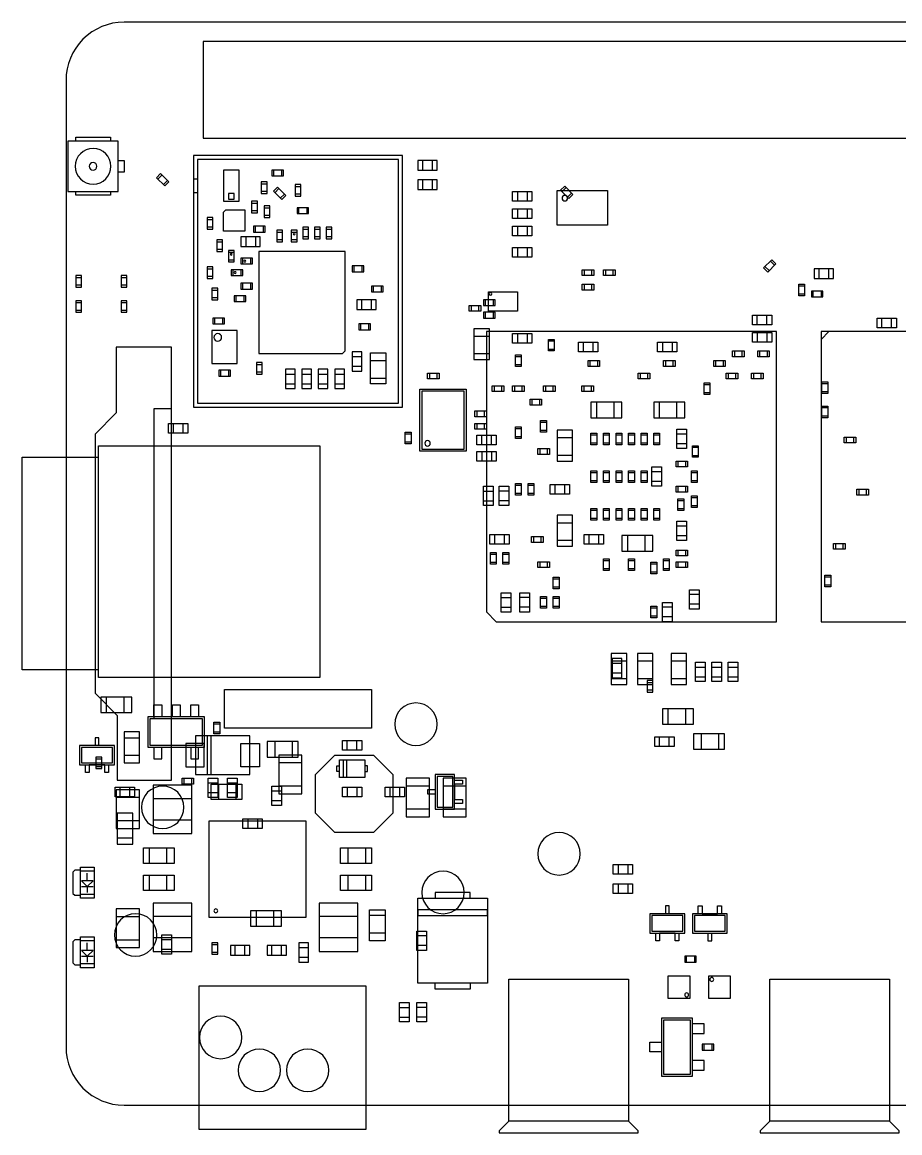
# Model space of a CAD drawing. Header units: centimetres. Extents: x 13.7 to 100.6, y 5.5 to 64.7.
# Drawn here: x 27.04 to 31.58, y 5.56 to 11.31 of the extents above; entities that cross this region are included whole.
import ezdxf

# ---------------------------------------------------------------- set-up
doc = ezdxf.new("R2010")
doc.units = ezdxf.units.CM
doc.header["$LTSCALE"] = 25.4
doc.layers.add('Electronics', color=7, linetype='Continuous', true_color=0xd2359c)

msp = doc.modelspace()

# ---------------------------------------------------------------- linework, layer by layer
at = {"layer": 'Electronics'}
for points in [[(27.5678, 5.7071), (35.4678, 5.7071, 0.414214), (35.7678, 6.0071), (35.7678, 11.0071, 0.414214), (35.4678, 11.3071), (27.5678, 11.3071, 0.414214), (27.2678, 11.0071), (27.2678, 6.0071, 0.414214)], [(28.4528, 10.2121, 1), (28.4428, 10.2121, 1)], [(28.1278, 10.1071, 1), (28.1178, 10.1071, 1)], [(28.1978, 10.0721, 1), (28.1878, 10.0721, 1)], [(28.1478, 10.0121, 1), (28.1378, 10.0121, 1)], [(29.4698, 9.9021, 1), (29.4557, 9.9021, 1)], [(28.0728, 9.6771, 1), (28.0328, 9.6771, 1)], [(29.1519, 9.1296, 1), (29.1236, 9.1296, 1)], [(28.0528, 6.7121, 1), (28.0328, 6.7121, 1)], [(30.6178, 6.3571, 1), (30.5978, 6.3571, 1)], [(30.4878, 6.2771, 1), (30.4678, 6.2771, 1)]]:
    msp.add_lwpolyline(points, format="xyb", close=True, dxfattribs=at)
for points in [[(27.9778, 10.7071), (33.0578, 10.7071), (33.0578, 11.2071), (27.9778, 11.2071), (27.9778, 10.7071)], [(27.5378, 10.4321), (27.5378, 10.6921), (27.2778, 10.6921), (27.2778, 10.4321), (27.5378, 10.4321)], [(27.3178, 10.6921), (27.3178, 10.7121), (27.4978, 10.7121), (27.4978, 10.6921)], [(27.5378, 10.5921), (27.5678, 10.5921), (27.5678, 10.5321), (27.5378, 10.5321)], [(27.9278, 9.3171), (29.0078, 9.3171), (29.0078, 10.6171), (27.9278, 10.6171), (27.9278, 9.3171)], [(27.9478, 9.3371), (28.9878, 9.3371), (28.9878, 10.5971), (27.9478, 10.5971), (27.9478, 9.3371)], [(29.0878, 10.5921), (29.0878, 10.5421), (29.1878, 10.5421), (29.1878, 10.5921), (29.0878, 10.5921)], [(29.1128, 10.5421), (29.1128, 10.5921)], [(29.1628, 10.5421), (29.1628, 10.5921)], [(27.7359, 10.5027), (27.7784, 10.4603), (27.7996, 10.4815), (27.7572, 10.5239), (27.7359, 10.5027)], [(27.743, 10.4956), (27.7642, 10.5168)], [(28.1628, 10.5421), (28.0828, 10.5421), (28.0828, 10.3821), (28.1628, 10.3821), (28.1628, 10.5421)], [(28.3928, 10.5421), (28.3328, 10.5421), (28.3328, 10.5121), (28.3928, 10.5121), (28.3928, 10.5421)], [(28.3428, 10.5121), (28.3428, 10.5421)], [(28.3828, 10.5421), (28.3828, 10.5121)], [(27.7925, 10.4885), (27.7713, 10.4673)], [(27.9278, 10.4971), (27.9478, 10.4971)], [(28.3078, 10.4221), (28.3078, 10.4821), (28.2778, 10.4821), (28.2778, 10.4221), (28.3078, 10.4221)], [(28.2778, 10.4721), (28.3078, 10.4721)], [(28.4046, 10.4115), (28.3622, 10.4539), (28.3409, 10.4327), (28.3834, 10.3903), (28.4046, 10.4115)], [(28.4828, 10.4071), (28.4828, 10.4671), (28.4528, 10.4671), (28.4528, 10.4071), (28.4828, 10.4071)], [(28.4528, 10.4571), (28.4828, 10.4571)], [(29.0878, 10.4921), (29.0878, 10.4421), (29.1878, 10.4421), (29.1878, 10.4921), (29.0878, 10.4921)], [(29.1128, 10.4421), (29.1128, 10.4921)], [(29.1628, 10.4421), (29.1628, 10.4921)], [(29.8896, 10.4165), (29.8472, 10.4589), (29.8259, 10.4377), (29.8684, 10.3953), (29.8896, 10.4165)], [(27.4978, 10.4321), (27.4978, 10.4121), (27.3178, 10.4121), (27.3178, 10.4321)], [(27.9278, 10.4271), (27.9478, 10.4271)], [(28.3078, 10.4321), (28.2778, 10.4321)], [(28.348, 10.4256), (28.3692, 10.4468)], [(28.3975, 10.4185), (28.3763, 10.3973)], [(28.4828, 10.4171), (28.4528, 10.4171)], [(29.5778, 10.3821), (29.5778, 10.4321), (29.6778, 10.4321), (29.6778, 10.3821), (29.5778, 10.3821)], [(29.6028, 10.4321), (29.6028, 10.3821)], [(29.6528, 10.4321), (29.6528, 10.3821)], [(30.0678, 10.4371), (30.0678, 10.2571), (29.8078, 10.2571), (29.8078, 10.4371), (30.0678, 10.4371)], [(29.833, 10.4306), (29.8542, 10.4518)], [(29.8825, 10.4235), (29.8613, 10.4023)], [(28.2578, 10.3221), (28.2578, 10.3821), (28.2278, 10.3821), (28.2278, 10.3221), (28.2578, 10.3221)], [(28.2278, 10.3721), (28.2578, 10.3721)], [(28.2928, 10.3571), (28.2928, 10.2971), (28.3228, 10.2971), (28.3228, 10.3571), (28.2928, 10.3571)], [(28.2928, 10.3471), (28.3228, 10.3471)], [(28.4628, 10.3171), (28.5228, 10.3171), (28.5228, 10.3471), (28.4628, 10.3471), (28.4628, 10.3171)], [(28.4728, 10.3171), (28.4728, 10.3471)], [(28.5128, 10.3471), (28.5128, 10.3171)], [(29.5778, 10.2921), (29.5778, 10.3421), (29.6778, 10.3421), (29.6778, 10.2921), (29.5778, 10.2921)], [(29.6028, 10.3421), (29.6028, 10.2921)], [(29.6528, 10.3421), (29.6528, 10.2921)], [(27.9978, 10.2971), (27.9978, 10.2371), (28.0278, 10.2371), (28.0278, 10.2971), (27.9978, 10.2971)], [(27.9978, 10.2871), (28.0278, 10.2871)], [(28.0828, 10.3246), (28.0953, 10.3371), (28.1928, 10.3371), (28.1928, 10.2271), (28.0828, 10.2271), (28.0828, 10.3246)], [(28.2578, 10.3321), (28.2278, 10.3321)], [(28.3228, 10.3071), (28.2928, 10.3071)], [(28.0278, 10.2471), (27.9978, 10.2471)], [(28.2378, 10.2221), (28.2978, 10.2221), (28.2978, 10.2521), (28.2378, 10.2521), (28.2378, 10.2221)], [(28.2478, 10.2221), (28.2478, 10.2521)], [(28.2878, 10.2521), (28.2878, 10.2221)], [(28.3578, 10.2321), (28.3578, 10.1721), (28.3878, 10.1721), (28.3878, 10.2321), (28.3578, 10.2321)], [(28.4328, 10.2321), (28.4328, 10.1721), (28.4628, 10.1721), (28.4628, 10.2321), (28.4328, 10.2321)], [(28.5228, 10.1871), (28.5228, 10.2471), (28.4928, 10.2471), (28.4928, 10.1871), (28.5228, 10.1871)], [(28.4928, 10.2371), (28.5228, 10.2371)], [(28.5828, 10.1871), (28.5828, 10.2471), (28.5528, 10.2471), (28.5528, 10.1871), (28.5828, 10.1871)], [(28.5528, 10.2371), (28.5828, 10.2371)], [(28.6428, 10.1871), (28.6428, 10.2471), (28.6128, 10.2471), (28.6128, 10.1871), (28.6428, 10.1871)], [(28.6128, 10.2371), (28.6428, 10.2371)], [(29.5778, 10.2021), (29.5778, 10.2521), (29.6778, 10.2521), (29.6778, 10.2021), (29.5778, 10.2021)], [(29.6028, 10.2521), (29.6028, 10.2021)], [(29.6528, 10.2521), (29.6528, 10.2021)], [(28.0778, 10.1221), (28.0778, 10.1821), (28.0478, 10.1821), (28.0478, 10.1221), (28.0778, 10.1221)], [(28.0478, 10.1721), (28.0778, 10.1721)], [(28.2728, 10.1471), (28.2728, 10.1971), (28.1728, 10.1971), (28.1728, 10.1471), (28.2728, 10.1471)], [(28.1978, 10.1971), (28.1978, 10.1471)], [(28.2478, 10.1971), (28.2478, 10.1471)], [(28.3578, 10.2221), (28.3878, 10.2221)], [(28.3878, 10.1821), (28.3578, 10.1821)], [(28.4328, 10.2221), (28.4628, 10.2221)], [(28.4628, 10.1821), (28.4328, 10.1821)], [(28.5228, 10.1971), (28.4928, 10.1971)], [(28.5828, 10.1971), (28.5528, 10.1971)], [(28.6428, 10.1971), (28.6128, 10.1971)], [(28.0778, 10.1321), (28.0478, 10.1321)], [(28.1078, 10.1271), (28.1078, 10.0671), (28.1378, 10.0671), (28.1378, 10.1271), (28.1078, 10.1271)], [(28.1078, 10.1171), (28.1378, 10.1171)], [(28.7113, 10.1206), (28.2643, 10.1206), (28.2643, 9.5936), (28.6978, 9.5936), (28.7113, 9.607), (28.7113, 10.1206)], [(29.5778, 10.0921), (29.5778, 10.1421), (29.6778, 10.1421), (29.6778, 10.0921), (29.5778, 10.0921)], [(29.6028, 10.1421), (29.6028, 10.0921)], [(29.6528, 10.1421), (29.6528, 10.0921)], [(28.1378, 10.0771), (28.1078, 10.0771)], [(28.1728, 10.0571), (28.2328, 10.0571), (28.2328, 10.0871), (28.1728, 10.0871), (28.1728, 10.0571)], [(28.1828, 10.0571), (28.1828, 10.0871)], [(28.2228, 10.0871), (28.2228, 10.0571)], [(30.8972, 10.0153), (30.9396, 10.0577), (30.9184, 10.0789), (30.8759, 10.0365), (30.8972, 10.0153)], [(30.9113, 10.0718), (30.9325, 10.0506)], [(27.3178, 9.9971), (27.3178, 9.9371), (27.3478, 9.9371), (27.3478, 9.9971), (27.3178, 9.9971)], [(27.5528, 9.9971), (27.5528, 9.9371), (27.5828, 9.9371), (27.5828, 9.9971), (27.5528, 9.9971)], [(27.9978, 10.0421), (27.9978, 9.9821), (28.0278, 9.9821), (28.0278, 10.0421), (27.9978, 10.0421)], [(27.9978, 10.0321), (28.0278, 10.0321)], [(28.1228, 9.9971), (28.1828, 9.9971), (28.1828, 10.0271), (28.1228, 10.0271), (28.1228, 9.9971)], [(28.1328, 9.9971), (28.1328, 10.0271)], [(28.1728, 10.0271), (28.1728, 9.9971)], [(28.7478, 10.0171), (28.8078, 10.0171), (28.8078, 10.0471), (28.7478, 10.0471), (28.7478, 10.0171)], [(28.7578, 10.0171), (28.7578, 10.0471)], [(28.7978, 10.0471), (28.7978, 10.0171)], [(29.9978, 9.9971), (29.9378, 9.9971), (29.9378, 10.0271), (29.9978, 10.0271), (29.9978, 9.9971)], [(29.9478, 10.0271), (29.9478, 9.9971)], [(29.9878, 9.9971), (29.9878, 10.0271)], [(30.1078, 9.9971), (30.0478, 9.9971), (30.0478, 10.0271), (30.1078, 10.0271), (30.1078, 9.9971)], [(30.0578, 10.0271), (30.0578, 9.9971)], [(30.0978, 9.9971), (30.0978, 10.0271)], [(30.9042, 10.0223), (30.883, 10.0435)], [(31.1378, 10.0321), (31.1378, 9.9821), (31.2378, 9.9821), (31.2378, 10.0321), (31.1378, 10.0321)], [(31.1628, 9.9821), (31.1628, 10.0321)], [(31.2128, 9.9821), (31.2128, 10.0321)], [(27.3178, 9.9871), (27.3478, 9.9871)], [(27.3478, 9.9471), (27.3178, 9.9471)], [(27.5528, 9.9871), (27.5828, 9.9871)], [(27.5828, 9.9471), (27.5528, 9.9471)], [(28.0278, 9.9921), (27.9978, 9.9921)], [(28.2328, 9.9571), (28.1728, 9.9571), (28.1728, 9.9271), (28.2328, 9.9271), (28.2328, 9.9571)], [(28.1828, 9.9271), (28.1828, 9.9571)], [(28.2228, 9.9571), (28.2228, 9.9271)], [(28.8478, 9.9121), (28.9078, 9.9121), (28.9078, 9.9421), (28.8478, 9.9421), (28.8478, 9.9121)], [(28.8578, 9.9121), (28.8578, 9.9421)], [(28.8978, 9.9421), (28.8978, 9.9121)], [(29.9978, 9.9221), (29.9378, 9.9221), (29.9378, 9.9521), (29.9978, 9.9521), (29.9978, 9.9221)], [(29.9478, 9.9521), (29.9478, 9.9221)], [(29.9878, 9.9221), (29.9878, 9.9521)], [(31.0578, 9.8921), (31.0578, 9.9521), (31.0878, 9.9521), (31.0878, 9.8921), (31.0578, 9.8921)], [(31.0878, 9.9421), (31.0578, 9.9421)], [(28.0228, 9.9321), (28.0228, 9.8721), (28.0528, 9.8721), (28.0528, 9.9321), (28.0228, 9.9321)], [(28.0228, 9.9221), (28.0528, 9.9221)], [(28.0528, 9.8821), (28.0228, 9.8821)], [(28.1978, 9.8921), (28.1378, 9.8921), (28.1378, 9.8621), (28.1978, 9.8621), (28.1978, 9.8921)], [(28.1478, 9.8621), (28.1478, 9.8921)], [(28.1878, 9.8921), (28.1878, 9.8621)], [(29.6028, 9.9121), (29.6028, 9.8121), (29.4528, 9.8121), (29.4528, 9.9121), (29.6028, 9.9121)], [(31.0578, 9.9021), (31.0878, 9.9021)], [(31.1228, 9.8871), (31.1828, 9.8871), (31.1828, 9.9171), (31.1228, 9.9171), (31.1228, 9.8871)], [(31.1328, 9.8871), (31.1328, 9.9171)], [(31.1728, 9.9171), (31.1728, 9.8871)], [(27.3178, 9.8671), (27.3178, 9.8071), (27.3478, 9.8071), (27.3478, 9.8671), (27.3178, 9.8671)], [(27.3178, 9.8571), (27.3478, 9.8571)], [(27.5528, 9.8671), (27.5528, 9.8071), (27.5828, 9.8071), (27.5828, 9.8671), (27.5528, 9.8671)], [(27.5528, 9.8571), (27.5828, 9.8571)], [(28.7728, 9.8721), (28.7728, 9.8221), (28.8728, 9.8221), (28.8728, 9.8721), (28.7728, 9.8721)], [(28.7978, 9.8221), (28.7978, 9.8721)], [(28.8478, 9.8221), (28.8478, 9.8721)], [(29.3528, 9.8421), (29.4128, 9.8421), (29.4128, 9.8121), (29.3528, 9.8121), (29.3528, 9.8421)], [(29.3628, 9.8421), (29.3628, 9.8121)], [(29.4028, 9.8121), (29.4028, 9.8421)], [(29.4878, 9.8721), (29.4278, 9.8721), (29.4278, 9.8421), (29.4878, 9.8421), (29.4878, 9.8721)], [(29.4378, 9.8421), (29.4378, 9.8721)], [(29.4778, 9.8721), (29.4778, 9.8421)], [(27.3478, 9.8171), (27.3178, 9.8171)], [(27.5828, 9.8171), (27.5528, 9.8171)], [(28.0878, 9.7771), (28.0278, 9.7771), (28.0278, 9.7471), (28.0878, 9.7471), (28.0878, 9.7771)], [(28.0378, 9.7471), (28.0378, 9.7771)], [(28.0778, 9.7771), (28.0778, 9.7471)], [(29.4878, 9.8071), (29.4278, 9.8071), (29.4278, 9.7771), (29.4878, 9.7771), (29.4878, 9.8071)], [(29.4378, 9.7771), (29.4378, 9.8071)], [(29.4778, 9.8071), (29.4778, 9.7771)], [(30.9178, 9.7921), (30.9178, 9.7421), (30.8178, 9.7421), (30.8178, 9.7921), (30.9178, 9.7921)], [(30.8428, 9.7421), (30.8428, 9.7921)], [(30.8928, 9.7421), (30.8928, 9.7921)], [(31.5628, 9.7771), (31.5628, 9.7271), (31.4628, 9.7271), (31.4628, 9.7771), (31.5628, 9.7771)], [(31.4878, 9.7271), (31.4878, 9.7771)], [(31.5378, 9.7271), (31.5378, 9.7771)], [(28.0228, 9.5421), (28.1528, 9.5421), (28.1528, 9.7121), (28.0228, 9.7121), (28.0228, 9.5421)], [(28.7828, 9.7171), (28.8428, 9.7171), (28.8428, 9.7471), (28.7828, 9.7471), (28.7828, 9.7171)], [(28.7928, 9.7171), (28.7928, 9.7471)], [(28.8328, 9.7471), (28.8328, 9.7171)], [(29.3778, 9.7221), (29.3778, 9.5621), (29.4578, 9.5621), (29.4578, 9.7221), (29.3778, 9.7221)], [(30.9428, 8.2071), (30.9428, 9.7071), (29.4428, 9.7071), (29.4428, 8.2577), (29.4934, 8.2071), (30.9428, 8.2071)], [(31.1728, 9.7071), (31.1728, 9.6671), (31.2128, 9.7071), (31.1728, 9.7071)], [(31.1728, 8.2071), (32.3228, 8.2071), (32.3228, 9.7071), (31.1728, 9.7071), (31.1728, 8.2071)], [(29.4578, 9.6821), (29.3778, 9.6821)], [(29.5778, 9.6471), (29.5778, 9.6971), (29.6778, 9.6971), (29.6778, 9.6471), (29.5778, 9.6471)], [(29.6028, 9.6971), (29.6028, 9.6471)], [(29.6528, 9.6971), (29.6528, 9.6471)], [(29.7628, 9.6071), (29.7628, 9.6671), (29.7928, 9.6671), (29.7928, 9.6071), (29.7628, 9.6071)], [(29.7928, 9.6571), (29.7628, 9.6571)], [(29.9178, 9.6021), (29.9178, 9.6521), (30.0178, 9.6521), (30.0178, 9.6021), (29.9178, 9.6021)], [(29.9428, 9.6521), (29.9428, 9.6021)], [(29.9928, 9.6521), (29.9928, 9.6021)], [(30.3278, 9.6021), (30.3278, 9.6521), (30.4278, 9.6521), (30.4278, 9.6021), (30.3278, 9.6021)], [(30.3528, 9.6521), (30.3528, 9.6021)], [(30.4028, 9.6521), (30.4028, 9.6021)], [(30.8178, 9.6521), (30.8178, 9.7021), (30.9178, 9.7021), (30.9178, 9.6521), (30.8178, 9.6521)], [(30.8428, 9.7021), (30.8428, 9.6521)], [(30.8928, 9.7021), (30.8928, 9.6521)], [(27.8128, 9.6271), (27.5278, 9.6271), (27.5278, 9.2871), (27.4178, 9.1771), (27.4178, 7.8371), (27.5328, 7.7221), (27.5328, 7.3871), (27.8128, 7.3871), (27.8128, 9.6271)], [(28.7478, 9.5021), (28.7978, 9.5021), (28.7978, 9.6021), (28.7478, 9.6021), (28.7478, 9.5021)], [(28.9228, 9.5971), (28.9228, 9.4371), (28.8428, 9.4371), (28.8428, 9.5971), (28.9228, 9.5971)], [(29.4578, 9.5921), (29.3778, 9.5921)], [(29.7628, 9.6171), (29.7928, 9.6171)], [(30.7753, 9.5771), (30.7153, 9.5771), (30.7153, 9.6071), (30.7753, 9.6071), (30.7753, 9.5771)], [(30.7253, 9.6071), (30.7253, 9.5771)], [(30.7653, 9.5771), (30.7653, 9.6071)], [(30.8453, 9.6071), (30.9053, 9.6071), (30.9053, 9.5771), (30.8453, 9.5771), (30.8453, 9.6071)], [(30.8553, 9.6071), (30.8553, 9.5771)], [(30.8953, 9.5771), (30.8953, 9.6071)], [(28.2528, 9.5471), (28.2528, 9.4871), (28.2828, 9.4871), (28.2828, 9.5471), (28.2528, 9.5471)], [(28.2528, 9.5371), (28.2828, 9.5371)], [(28.7978, 9.5771), (28.7478, 9.5771)], [(28.8428, 9.5571), (28.9228, 9.5571)], [(29.5928, 9.5271), (29.5928, 9.5871), (29.6228, 9.5871), (29.6228, 9.5271), (29.5928, 9.5271)], [(29.6228, 9.5771), (29.5928, 9.5771)], [(29.5928, 9.5371), (29.6228, 9.5371)], [(29.9678, 9.5571), (30.0278, 9.5571), (30.0278, 9.5271), (29.9678, 9.5271), (29.9678, 9.5571)], [(29.9778, 9.5571), (29.9778, 9.5271)], [(30.0178, 9.5271), (30.0178, 9.5571)], [(30.3578, 9.5571), (30.4178, 9.5571), (30.4178, 9.5271), (30.3578, 9.5271), (30.3578, 9.5571)], [(30.3678, 9.5571), (30.3678, 9.5271)], [(30.4078, 9.5271), (30.4078, 9.5571)], [(30.6178, 9.5571), (30.6778, 9.5571), (30.6778, 9.5271), (30.6178, 9.5271), (30.6178, 9.5571)], [(30.6278, 9.5571), (30.6278, 9.5271)], [(30.6678, 9.5271), (30.6678, 9.5571)], [(28.1178, 9.5071), (28.0578, 9.5071), (28.0578, 9.4771), (28.1178, 9.4771), (28.1178, 9.5071)], [(28.0678, 9.4771), (28.0678, 9.5071)], [(28.1078, 9.5071), (28.1078, 9.4771)], [(28.2828, 9.4971), (28.2528, 9.4971)], [(28.4528, 9.5121), (28.4028, 9.5121), (28.4028, 9.4121), (28.4528, 9.4121), (28.4528, 9.5121)], [(28.4028, 9.4871), (28.4528, 9.4871)], [(28.5378, 9.5121), (28.4878, 9.5121), (28.4878, 9.4121), (28.5378, 9.4121), (28.5378, 9.5121)], [(28.4878, 9.4871), (28.5378, 9.4871)], [(28.6228, 9.5121), (28.5728, 9.5121), (28.5728, 9.4121), (28.6228, 9.4121), (28.6228, 9.5121)], [(28.5728, 9.4871), (28.6228, 9.4871)], [(28.7078, 9.5121), (28.6578, 9.5121), (28.6578, 9.4121), (28.7078, 9.4121), (28.7078, 9.5121)], [(28.6578, 9.4871), (28.7078, 9.4871)], [(28.7978, 9.5271), (28.7478, 9.5271)], [(29.1978, 9.4621), (29.1378, 9.4621), (29.1378, 9.4921), (29.1978, 9.4921), (29.1978, 9.4621)], [(29.1478, 9.4921), (29.1478, 9.4621)], [(29.1878, 9.4621), (29.1878, 9.4921)], [(30.2878, 9.4621), (30.2278, 9.4621), (30.2278, 9.4921), (30.2878, 9.4921), (30.2878, 9.4621)], [(30.2378, 9.4921), (30.2378, 9.4621)], [(30.2778, 9.4621), (30.2778, 9.4921)], [(30.6828, 9.4921), (30.7428, 9.4921), (30.7428, 9.4621), (30.6828, 9.4621), (30.6828, 9.4921)], [(30.6928, 9.4921), (30.6928, 9.4621)], [(30.7328, 9.4621), (30.7328, 9.4921)], [(30.8728, 9.4621), (30.8128, 9.4621), (30.8128, 9.4921), (30.8728, 9.4921), (30.8728, 9.4621)], [(30.8228, 9.4921), (30.8228, 9.4621)], [(30.8628, 9.4621), (30.8628, 9.4921)], [(28.4028, 9.4371), (28.4528, 9.4371)], [(28.4878, 9.4371), (28.5378, 9.4371)], [(28.5728, 9.4371), (28.6228, 9.4371)], [(28.6578, 9.4371), (28.7078, 9.4371)], [(28.8428, 9.4671), (28.9228, 9.4671)], [(29.5328, 9.3971), (29.4728, 9.3971), (29.4728, 9.4271), (29.5328, 9.4271), (29.5328, 9.3971)], [(29.4828, 9.4271), (29.4828, 9.3971)], [(29.5228, 9.3971), (29.5228, 9.4271)], [(29.5778, 9.4271), (29.6378, 9.4271), (29.6378, 9.3971), (29.5778, 9.3971), (29.5778, 9.4271)], [(29.5878, 9.4271), (29.5878, 9.3971)], [(29.6278, 9.3971), (29.6278, 9.4271)], [(29.7378, 9.4271), (29.7978, 9.4271), (29.7978, 9.3971), (29.7378, 9.3971), (29.7378, 9.4271)], [(29.7478, 9.4271), (29.7478, 9.3971)], [(29.7878, 9.3971), (29.7878, 9.4271)], [(29.9353, 9.4271), (29.9953, 9.4271), (29.9953, 9.3971), (29.9353, 9.3971), (29.9353, 9.4271)], [(29.9453, 9.4271), (29.9453, 9.3971)], [(29.9853, 9.3971), (29.9853, 9.4271)], [(30.5978, 9.4421), (30.5978, 9.3821), (30.5678, 9.3821), (30.5678, 9.4421), (30.5978, 9.4421)], [(30.5978, 9.4321), (30.5678, 9.4321)], [(31.2078, 9.4471), (31.2078, 9.3871), (31.1778, 9.3871), (31.1778, 9.4471), (31.2078, 9.4471)], [(31.2078, 9.4371), (31.1778, 9.4371)], [(29.3378, 9.0896), (29.0978, 9.0896), (29.0978, 9.4096), (29.3378, 9.4096), (29.3378, 9.0896), (29.3278, 9.0896)], [(29.3278, 9.0996), (29.3278, 9.3996), (29.1078, 9.3996), (29.1078, 9.0996), (29.3278, 9.0996)], [(30.5678, 9.3921), (30.5978, 9.3921)], [(31.1778, 9.3971), (31.2078, 9.3971)], [(27.8128, 9.3071), (27.7228, 9.3071), (27.7228, 7.7071), (27.8128, 7.7071)], [(29.6678, 9.3571), (29.7278, 9.3571), (29.7278, 9.3271), (29.6678, 9.3271), (29.6678, 9.3571)], [(29.6778, 9.3571), (29.6778, 9.3271)], [(29.7178, 9.3271), (29.7178, 9.3571)], [(30.1428, 9.3421), (29.9828, 9.3421), (29.9828, 9.2621), (30.1428, 9.2621), (30.1428, 9.3421)], [(30.0128, 9.2621), (30.0128, 9.3421)], [(30.1028, 9.2621), (30.1028, 9.3421)], [(30.4678, 9.3421), (30.3078, 9.3421), (30.3078, 9.2621), (30.4678, 9.2621), (30.4678, 9.3421)], [(30.3378, 9.2621), (30.3378, 9.3421)], [(30.4278, 9.2621), (30.4278, 9.3421)], [(31.2078, 9.3221), (31.2078, 9.2621), (31.1778, 9.2621), (31.1778, 9.3221), (31.2078, 9.3221)], [(31.2078, 9.3121), (31.1778, 9.3121)], [(29.4428, 9.2671), (29.3828, 9.2671), (29.3828, 9.2971), (29.4428, 9.2971), (29.4428, 9.2671)], [(29.3928, 9.2971), (29.3928, 9.2671)], [(29.4328, 9.2671), (29.4328, 9.2971)], [(29.7528, 9.2471), (29.7528, 9.1871), (29.7228, 9.1871), (29.7228, 9.2471), (29.7528, 9.2471)], [(31.1778, 9.2721), (31.2078, 9.2721)], [(27.7978, 9.1821), (27.7978, 9.2321), (27.8978, 9.2321), (27.8978, 9.1821), (27.7978, 9.1821)], [(27.8228, 9.2321), (27.8228, 9.1821)], [(27.8728, 9.2321), (27.8728, 9.1821)], [(29.4428, 9.2021), (29.3828, 9.2021), (29.3828, 9.2321), (29.4428, 9.2321), (29.4428, 9.2021)], [(29.3928, 9.2321), (29.3928, 9.2021)], [(29.4328, 9.2021), (29.4328, 9.2321)], [(29.5928, 9.1546), (29.5928, 9.2146), (29.6228, 9.2146), (29.6228, 9.1546), (29.5928, 9.1546)], [(29.6228, 9.2046), (29.5928, 9.2046)], [(29.7528, 9.2371), (29.7228, 9.2371)], [(29.7228, 9.1971), (29.7528, 9.1971)], [(29.8078, 9.1971), (29.8078, 9.0371), (29.8878, 9.0371), (29.8878, 9.1971), (29.8078, 9.1971)], [(30.4278, 9.2021), (30.4778, 9.2021), (30.4778, 9.1021), (30.4278, 9.1021), (30.4278, 9.2021)], [(29.0228, 9.1271), (29.0228, 9.1871), (29.0528, 9.1871), (29.0528, 9.1271), (29.0228, 9.1271)], [(29.0528, 9.1771), (29.0228, 9.1771)], [(29.0228, 9.1371), (29.0528, 9.1371)], [(29.4928, 9.1721), (29.4928, 9.1221), (29.3928, 9.1221), (29.3928, 9.1721), (29.4928, 9.1721)], [(29.4178, 9.1221), (29.4178, 9.1721)], [(29.4678, 9.1221), (29.4678, 9.1721)], [(29.5928, 9.1646), (29.6228, 9.1646)], [(29.8878, 9.1571), (29.8078, 9.1571)], [(29.9828, 9.1221), (29.9828, 9.1821), (30.0128, 9.1821), (30.0128, 9.1221), (29.9828, 9.1221)], [(30.0128, 9.1721), (29.9828, 9.1721)], [(29.9828, 9.1321), (30.0128, 9.1321)], [(30.0778, 9.1821), (30.0778, 9.1221), (30.0478, 9.1221), (30.0478, 9.1821), (30.0778, 9.1821)], [(30.0778, 9.1721), (30.0478, 9.1721)], [(30.0478, 9.1321), (30.0778, 9.1321)], [(30.1128, 9.1221), (30.1128, 9.1821), (30.1428, 9.1821), (30.1428, 9.1221), (30.1128, 9.1221)], [(30.1428, 9.1721), (30.1128, 9.1721)], [(30.1128, 9.1321), (30.1428, 9.1321)], [(30.2078, 9.1821), (30.2078, 9.1221), (30.1778, 9.1221), (30.1778, 9.1821), (30.2078, 9.1821)], [(30.2078, 9.1721), (30.1778, 9.1721)], [(30.1778, 9.1321), (30.2078, 9.1321)], [(30.2728, 9.1821), (30.2728, 9.1221), (30.2428, 9.1221), (30.2428, 9.1821), (30.2728, 9.1821)], [(30.2728, 9.1721), (30.2428, 9.1721)], [(30.2428, 9.1321), (30.2728, 9.1321)], [(30.3078, 9.1221), (30.3078, 9.1821), (30.3378, 9.1821), (30.3378, 9.1221), (30.3078, 9.1221)], [(30.3378, 9.1721), (30.3078, 9.1721)], [(30.3078, 9.1321), (30.3378, 9.1321)], [(30.4778, 9.1771), (30.4278, 9.1771)], [(31.2928, 9.1621), (31.3528, 9.1621), (31.3528, 9.1321), (31.2928, 9.1321), (31.2928, 9.1621)], [(31.3028, 9.1621), (31.3028, 9.1321)], [(31.3428, 9.1321), (31.3428, 9.1621)], [(27.4363, 7.9181), (27.4363, 9.1171), (28.5813, 9.1171), (28.5813, 7.9181), (27.4363, 7.9181)], [(29.3928, 9.0371), (29.3928, 9.0871), (29.4928, 9.0871), (29.4928, 9.0371), (29.3928, 9.0371)], [(29.4178, 9.0871), (29.4178, 9.0371)], [(29.4678, 9.0871), (29.4678, 9.0371)], [(29.7078, 9.1021), (29.7678, 9.1021), (29.7678, 9.0721), (29.7078, 9.0721), (29.7078, 9.1021)], [(29.7178, 9.1021), (29.7178, 9.0721)], [(29.7578, 9.0721), (29.7578, 9.1021)], [(30.4778, 9.1271), (30.4278, 9.1271)], [(30.5078, 9.0571), (30.5078, 9.1171), (30.5378, 9.1171), (30.5378, 9.0571), (30.5078, 9.0571)], [(30.5378, 9.1071), (30.5078, 9.1071)], [(27.4363, 7.9581), (27.0413, 7.9581), (27.0413, 9.0581), (27.4363, 9.0581)], [(29.8878, 9.0671), (29.8078, 9.0671)], [(30.4828, 9.0071), (30.4228, 9.0071), (30.4228, 9.0371), (30.4828, 9.0371), (30.4828, 9.0071)], [(30.4328, 9.0371), (30.4328, 9.0071)], [(30.4728, 9.0071), (30.4728, 9.0371)], [(30.5078, 9.0671), (30.5378, 9.0671)], [(30.0128, 8.9871), (30.0128, 8.9271), (29.9828, 8.9271), (29.9828, 8.9871), (30.0128, 8.9871)], [(30.0128, 8.9771), (29.9828, 8.9771)], [(30.0478, 8.9271), (30.0478, 8.9871), (30.0778, 8.9871), (30.0778, 8.9271), (30.0478, 8.9271)], [(30.0778, 8.9771), (30.0478, 8.9771)], [(30.1428, 8.9871), (30.1428, 8.9271), (30.1128, 8.9271), (30.1128, 8.9871), (30.1428, 8.9871)], [(30.1428, 8.9771), (30.1128, 8.9771)], [(30.1778, 8.9271), (30.1778, 8.9871), (30.2078, 8.9871), (30.2078, 8.9271), (30.1778, 8.9271)], [(30.2078, 8.9771), (30.1778, 8.9771)], [(30.2728, 8.9871), (30.2728, 8.9271), (30.2428, 8.9271), (30.2428, 8.9871), (30.2728, 8.9871)], [(30.2728, 8.9771), (30.2428, 8.9771)], [(30.2978, 9.0071), (30.3478, 9.0071), (30.3478, 8.9071), (30.2978, 8.9071), (30.2978, 9.0071)], [(30.3478, 8.9821), (30.2978, 8.9821)], [(30.5328, 8.9871), (30.5328, 8.9271), (30.5028, 8.9271), (30.5028, 8.9871), (30.5328, 8.9871)], [(30.5328, 8.9771), (30.5028, 8.9771)], [(29.4778, 8.8071), (29.4278, 8.8071), (29.4278, 8.9071), (29.4778, 8.9071), (29.4778, 8.8071)], [(29.5078, 8.9071), (29.5578, 8.9071), (29.5578, 8.8071), (29.5078, 8.8071), (29.5078, 8.9071)], [(29.6228, 8.9221), (29.6228, 8.8621), (29.5928, 8.8621), (29.5928, 8.9221), (29.6228, 8.9221)], [(29.6228, 8.9121), (29.5928, 8.9121)], [(29.6878, 8.9221), (29.6878, 8.8621), (29.6578, 8.8621), (29.6578, 8.9221), (29.6878, 8.9221)], [(29.6878, 8.9121), (29.6578, 8.9121)], [(29.8728, 8.9171), (29.8728, 8.8671), (29.7728, 8.8671), (29.7728, 8.9171), (29.8728, 8.9171)], [(29.7978, 8.8671), (29.7978, 8.9171)], [(29.8478, 8.8671), (29.8478, 8.9171)], [(29.9828, 8.9371), (30.0128, 8.9371)], [(30.0478, 8.9371), (30.0778, 8.9371)], [(30.1128, 8.9371), (30.1428, 8.9371)], [(30.1778, 8.9371), (30.2078, 8.9371)], [(30.2428, 8.9371), (30.2728, 8.9371)], [(30.3478, 8.9321), (30.2978, 8.9321)], [(30.4228, 8.9071), (30.4828, 8.9071), (30.4828, 8.8771), (30.4228, 8.8771), (30.4228, 8.9071)], [(30.4328, 8.9071), (30.4328, 8.8771)], [(30.4728, 8.8771), (30.4728, 8.9071)], [(30.5028, 8.9371), (30.5328, 8.9371)], [(29.4278, 8.8821), (29.4778, 8.8821)], [(29.5578, 8.8821), (29.5078, 8.8821)], [(29.5928, 8.8721), (29.6228, 8.8721)], [(29.6578, 8.8721), (29.6878, 8.8721)], [(30.5028, 8.7971), (30.5028, 8.8571), (30.5328, 8.8571), (30.5328, 8.7971), (30.5028, 8.7971)], [(30.5328, 8.8471), (30.5028, 8.8471)], [(31.4178, 8.8621), (31.3578, 8.8621), (31.3578, 8.8921), (31.4178, 8.8921), (31.4178, 8.8621)], [(31.3678, 8.8921), (31.3678, 8.8621)], [(31.4078, 8.8621), (31.4078, 8.8921)], [(29.4278, 8.8321), (29.4778, 8.8321)], [(29.5578, 8.8321), (29.5078, 8.8321)], [(29.9828, 8.7321), (29.9828, 8.7921), (30.0128, 8.7921), (30.0128, 8.7321), (29.9828, 8.7321)], [(30.0778, 8.7921), (30.0778, 8.7321), (30.0478, 8.7321), (30.0478, 8.7921), (30.0778, 8.7921)], [(30.1128, 8.7321), (30.1128, 8.7921), (30.1428, 8.7921), (30.1428, 8.7321), (30.1128, 8.7321)], [(30.2078, 8.7921), (30.2078, 8.7321), (30.1778, 8.7321), (30.1778, 8.7921), (30.2078, 8.7921)], [(30.2428, 8.7321), (30.2428, 8.7921), (30.2728, 8.7921), (30.2728, 8.7321), (30.2428, 8.7321)], [(30.3378, 8.7921), (30.3378, 8.7321), (30.3078, 8.7321), (30.3078, 8.7921), (30.3378, 8.7921)], [(30.4328, 8.7821), (30.4328, 8.8421), (30.4628, 8.8421), (30.4628, 8.7821), (30.4328, 8.7821)], [(30.4628, 8.8321), (30.4328, 8.8321)], [(30.4328, 8.7921), (30.4628, 8.7921)], [(30.5028, 8.8071), (30.5328, 8.8071)], [(29.8078, 8.7571), (29.8078, 8.5971), (29.8878, 8.5971), (29.8878, 8.7571), (29.8078, 8.7571)], [(30.0128, 8.7821), (29.9828, 8.7821)], [(29.9828, 8.7421), (30.0128, 8.7421)], [(30.0778, 8.7821), (30.0478, 8.7821)], [(30.0478, 8.7421), (30.0778, 8.7421)], [(30.1428, 8.7821), (30.1128, 8.7821)], [(30.1128, 8.7421), (30.1428, 8.7421)], [(30.2078, 8.7821), (30.1778, 8.7821)], [(30.1778, 8.7421), (30.2078, 8.7421)], [(30.2728, 8.7821), (30.2428, 8.7821)], [(30.2428, 8.7421), (30.2728, 8.7421)], [(30.3378, 8.7821), (30.3078, 8.7821)], [(30.3078, 8.7421), (30.3378, 8.7421)], [(29.8878, 8.7171), (29.8078, 8.7171)], [(30.4778, 8.6271), (30.4278, 8.6271), (30.4278, 8.7271), (30.4778, 8.7271), (30.4778, 8.6271)], [(30.4278, 8.7021), (30.4778, 8.7021)], [(29.5603, 8.6571), (29.5603, 8.6071), (29.4603, 8.6071), (29.4603, 8.6571), (29.5603, 8.6571)], [(29.4853, 8.6071), (29.4853, 8.6571)], [(29.5353, 8.6071), (29.5353, 8.6571)], [(29.6753, 8.6471), (29.7353, 8.6471), (29.7353, 8.6171), (29.6753, 8.6171), (29.6753, 8.6471)], [(29.6853, 8.6471), (29.6853, 8.6171)], [(29.7253, 8.6171), (29.7253, 8.6471)], [(29.8878, 8.6271), (29.8078, 8.6271)], [(30.0478, 8.6571), (30.0478, 8.6071), (29.9478, 8.6071), (29.9478, 8.6571), (30.0478, 8.6571)], [(29.9728, 8.6071), (29.9728, 8.6571)], [(30.0228, 8.6071), (30.0228, 8.6571)], [(30.3028, 8.6521), (30.1428, 8.6521), (30.1428, 8.5721), (30.3028, 8.5721), (30.3028, 8.6521)], [(30.1728, 8.5721), (30.1728, 8.6521)], [(30.2628, 8.5721), (30.2628, 8.6521)], [(30.4278, 8.6521), (30.4778, 8.6521)], [(29.4928, 8.5646), (29.4928, 8.5046), (29.4628, 8.5046), (29.4628, 8.5646), (29.4928, 8.5646)], [(29.5578, 8.5646), (29.5578, 8.5046), (29.5278, 8.5046), (29.5278, 8.5646), (29.5578, 8.5646)], [(30.4828, 8.5471), (30.4228, 8.5471), (30.4228, 8.5771), (30.4828, 8.5771), (30.4828, 8.5471)], [(30.4328, 8.5771), (30.4328, 8.5471)], [(30.4728, 8.5471), (30.4728, 8.5771)], [(31.2978, 8.5821), (31.2378, 8.5821), (31.2378, 8.6121), (31.2978, 8.6121), (31.2978, 8.5821)], [(31.2478, 8.6121), (31.2478, 8.5821)], [(31.2878, 8.5821), (31.2878, 8.6121)], [(29.4928, 8.5546), (29.4628, 8.5546)], [(29.4628, 8.5146), (29.4928, 8.5146)], [(29.5578, 8.5546), (29.5278, 8.5546)], [(29.5278, 8.5146), (29.5578, 8.5146)], [(29.7078, 8.5171), (29.7678, 8.5171), (29.7678, 8.4871), (29.7078, 8.4871), (29.7078, 8.5171)], [(29.7178, 8.5171), (29.7178, 8.4871)], [(29.7578, 8.4871), (29.7578, 8.5171)], [(30.0478, 8.4721), (30.0478, 8.5321), (30.0778, 8.5321), (30.0778, 8.4721), (30.0478, 8.4721)], [(30.0778, 8.5221), (30.0478, 8.5221)], [(30.1778, 8.4721), (30.1778, 8.5321), (30.2078, 8.5321), (30.2078, 8.4721), (30.1778, 8.4721)], [(30.2078, 8.5221), (30.1778, 8.5221)], [(30.2928, 8.4546), (30.2928, 8.5146), (30.3228, 8.5146), (30.3228, 8.4546), (30.2928, 8.4546)], [(30.3228, 8.5046), (30.2928, 8.5046)], [(30.3578, 8.4721), (30.3578, 8.5321), (30.3878, 8.5321), (30.3878, 8.4721), (30.3578, 8.4721)], [(30.3878, 8.5221), (30.3578, 8.5221)], [(30.4228, 8.5171), (30.4828, 8.5171), (30.4828, 8.4871), (30.4228, 8.4871), (30.4228, 8.5171)], [(30.4328, 8.5171), (30.4328, 8.4871)], [(30.4728, 8.4871), (30.4728, 8.5171)], [(30.0478, 8.4821), (30.0778, 8.4821)], [(30.1778, 8.4821), (30.2078, 8.4821)], [(30.2928, 8.4646), (30.3228, 8.4646)], [(30.3578, 8.4821), (30.3878, 8.4821)], [(31.2228, 8.4471), (31.2228, 8.3871), (31.1928, 8.3871), (31.1928, 8.4471), (31.2228, 8.4471)], [(29.7878, 8.3771), (29.7878, 8.4371), (29.8178, 8.4371), (29.8178, 8.3771), (29.7878, 8.3771)], [(29.8178, 8.4271), (29.7878, 8.4271)], [(29.7878, 8.3871), (29.8178, 8.3871)], [(31.2228, 8.4371), (31.1928, 8.4371)], [(31.1928, 8.3971), (31.2228, 8.3971)], [(29.5678, 8.2571), (29.5178, 8.2571), (29.5178, 8.3571), (29.5678, 8.3571), (29.5678, 8.2571)], [(29.5178, 8.3321), (29.5678, 8.3321)], [(29.6153, 8.3571), (29.6653, 8.3571), (29.6653, 8.2571), (29.6153, 8.2571), (29.6153, 8.3571)], [(29.6653, 8.3321), (29.6153, 8.3321)], [(29.7528, 8.3371), (29.7528, 8.2771), (29.7228, 8.2771), (29.7228, 8.3371), (29.7528, 8.3371)], [(29.8178, 8.3371), (29.8178, 8.2771), (29.7878, 8.2771), (29.7878, 8.3371), (29.8178, 8.3371)], [(30.4928, 8.3721), (30.5428, 8.3721), (30.5428, 8.2721), (30.4928, 8.2721), (30.4928, 8.3721)], [(30.5428, 8.3471), (30.4928, 8.3471)], [(29.5178, 8.2821), (29.5678, 8.2821)], [(29.6653, 8.2821), (29.6153, 8.2821)], [(29.7528, 8.3271), (29.7228, 8.3271)], [(29.7228, 8.2871), (29.7528, 8.2871)], [(29.8178, 8.3271), (29.7878, 8.3271)], [(29.7878, 8.2871), (29.8178, 8.2871)], [(30.3228, 8.2871), (30.3228, 8.2271), (30.2928, 8.2271), (30.2928, 8.2871), (30.3228, 8.2871)], [(30.3228, 8.2771), (30.2928, 8.2771)], [(30.3528, 8.3071), (30.4028, 8.3071), (30.4028, 8.2071), (30.3528, 8.2071), (30.3528, 8.3071)], [(30.4028, 8.2821), (30.3528, 8.2821)], [(30.5428, 8.2971), (30.4928, 8.2971)], [(30.2928, 8.2371), (30.3228, 8.2371)], [(30.4028, 8.2321), (30.3528, 8.2321)], [(30.0878, 8.0421), (30.0878, 7.8821), (30.1678, 7.8821), (30.1678, 8.0421), (30.0878, 8.0421)], [(30.2228, 8.0421), (30.2228, 7.8821), (30.3028, 7.8821), (30.3028, 8.0421), (30.2228, 8.0421)], [(30.3978, 8.0421), (30.3978, 7.8821), (30.4778, 7.8821), (30.4778, 8.0421), (30.3978, 8.0421)], [(30.1678, 8.0021), (30.0878, 8.0021)], [(30.1428, 8.0171), (30.0928, 8.0171), (30.0928, 7.9171), (30.1428, 7.9171), (30.1428, 8.0171)], [(30.0928, 7.9921), (30.1428, 7.9921)], [(30.3028, 8.0021), (30.2228, 8.0021)], [(30.4778, 8.0021), (30.3978, 8.0021)], [(30.5728, 7.8971), (30.5228, 7.8971), (30.5228, 7.9971), (30.5728, 7.9971), (30.5728, 7.8971)], [(30.6578, 7.8971), (30.6078, 7.8971), (30.6078, 7.9971), (30.6578, 7.9971), (30.6578, 7.8971)], [(30.7428, 7.8971), (30.6928, 7.8971), (30.6928, 7.9971), (30.7428, 7.9971), (30.7428, 7.8971)], [(30.0928, 7.9421), (30.1428, 7.9421)], [(30.5228, 7.9721), (30.5728, 7.9721)], [(30.6078, 7.9721), (30.6578, 7.9721)], [(30.6928, 7.9721), (30.7428, 7.9721)], [(30.1678, 7.9121), (30.0878, 7.9121)], [(30.3028, 7.9121), (30.2228, 7.9121)], [(30.2728, 7.9021), (30.2728, 7.8421), (30.3028, 7.8421), (30.3028, 7.9021), (30.2728, 7.9021)], [(30.2728, 7.8921), (30.3028, 7.8921)], [(30.4778, 7.9121), (30.3978, 7.9121)], [(30.5228, 7.9221), (30.5728, 7.9221)], [(30.6078, 7.9221), (30.6578, 7.9221)], [(30.6928, 7.9221), (30.7428, 7.9221)], [(27.6078, 7.8171), (27.4478, 7.8171), (27.4478, 7.7371), (27.6078, 7.7371), (27.6078, 7.8171)], [(27.4778, 7.7371), (27.4778, 7.8171)], [(27.5678, 7.7371), (27.5678, 7.8171)], [(28.8478, 7.6571), (28.0878, 7.6571), (28.0878, 7.8571), (28.8478, 7.8571), (28.8478, 7.6571)], [(30.3028, 7.8521), (30.2728, 7.8521)], [(27.7228, 7.7171), (27.7228, 7.7771), (27.7628, 7.7771), (27.7628, 7.7171)], [(27.8178, 7.7171), (27.8178, 7.7771), (27.8578, 7.7771), (27.8578, 7.7171)], [(27.9128, 7.7171), (27.9128, 7.7771), (27.9528, 7.7771), (27.9528, 7.7171)], [(30.5128, 7.7571), (30.3528, 7.7571), (30.3528, 7.6771), (30.5128, 7.6771), (30.5128, 7.7571)], [(30.3828, 7.6771), (30.3828, 7.7571)], [(30.4728, 7.6771), (30.4728, 7.7571)], [(27.6928, 7.7171), (27.9828, 7.7171), (27.9828, 7.5571), (27.6928, 7.5571), (27.6928, 7.7171)], [(27.7028, 7.7071), (27.9728, 7.7071), (27.9728, 7.5671), (27.7028, 7.5671), (27.7028, 7.7071)], [(28.0328, 7.6271), (28.0328, 7.6871), (28.0628, 7.6871), (28.0628, 7.6271), (28.0328, 7.6271)], [(28.0628, 7.6771), (28.0328, 7.6771)], [(27.4378, 7.5671), (27.4378, 7.6071), (27.4178, 7.6071), (27.4178, 7.5671)], [(27.6478, 7.4771), (27.6478, 7.6371), (27.5678, 7.6371), (27.5678, 7.4771), (27.6478, 7.4771)], [(27.5678, 7.6071), (27.6478, 7.6071)], [(27.9378, 7.4171), (28.2178, 7.4171), (28.2178, 7.6171), (27.9378, 7.6171), (27.9378, 7.4171)], [(28.0328, 7.6371), (28.0628, 7.6371)], [(28.3078, 7.5071), (28.4678, 7.5071), (28.4678, 7.5871), (28.3078, 7.5871), (28.3078, 7.5071)], [(28.3478, 7.5871), (28.3478, 7.5071)], [(28.4378, 7.5871), (28.4378, 7.5071)], [(28.7978, 7.5921), (28.7978, 7.5421), (28.6978, 7.5421), (28.6978, 7.5921), (28.7978, 7.5921)], [(28.7228, 7.5421), (28.7228, 7.5921)], [(28.7728, 7.5421), (28.7728, 7.5921)], [(30.4128, 7.6121), (30.4128, 7.5621), (30.3128, 7.5621), (30.3128, 7.6121), (30.4128, 7.6121)], [(30.3378, 7.5621), (30.3378, 7.6121)], [(30.3878, 7.5621), (30.3878, 7.6121)], [(30.5128, 7.5471), (30.6728, 7.5471), (30.6728, 7.6271), (30.5128, 7.6271), (30.5128, 7.5471)], [(30.5528, 7.6271), (30.5528, 7.5471)], [(30.6428, 7.6271), (30.6428, 7.5471)], [(27.5178, 7.4671), (27.5178, 7.5671), (27.3378, 7.5671), (27.3378, 7.4671), (27.5178, 7.4671)], [(27.5078, 7.4771), (27.5078, 7.5571), (27.3478, 7.5571), (27.3478, 7.4771), (27.5078, 7.4771)], [(27.7228, 7.5571), (27.7228, 7.4971), (27.7628, 7.4971), (27.7628, 7.5571)], [(27.8878, 7.4571), (27.9828, 7.4571), (27.9828, 7.5771), (27.8878, 7.5771), (27.8878, 7.4571)], [(27.9128, 7.5571), (27.9128, 7.4971), (27.9528, 7.4971), (27.9528, 7.5571)], [(28.2678, 7.4571), (28.1728, 7.4571), (28.1728, 7.5771), (28.2678, 7.5771), (28.2678, 7.4571)], [(27.4878, 7.4671), (27.4878, 7.4271), (27.4678, 7.4271), (27.4678, 7.4671), (27.3878, 7.4671), (27.3878, 7.4271), (27.3678, 7.4271), (27.3678, 7.4671)], [(27.4528, 7.4471), (27.4528, 7.5071), (27.4228, 7.5071), (27.4228, 7.4471), (27.4528, 7.4471)], [(27.4228, 7.4971), (27.4528, 7.4971)], [(27.5678, 7.5171), (27.6478, 7.5171)], [(28.4878, 7.5171), (28.3678, 7.5171), (28.3678, 7.3171), (28.4878, 7.3171), (28.4878, 7.5171)], [(28.4878, 7.4771), (28.3678, 7.4771)], [(28.5578, 7.2171), (28.5578, 7.4171), (28.6578, 7.5171), (28.8578, 7.5171), (28.9578, 7.4171), (28.9578, 7.2171), (28.8578, 7.1171), (28.6578, 7.1171), (28.5578, 7.2171)], [(28.6828, 7.4921), (28.8128, 7.4921), (28.8128, 7.4021), (28.6828, 7.4021), (28.6828, 7.4921)], [(27.4528, 7.4571), (27.4228, 7.4571)], [(28.6828, 7.4321), (28.6678, 7.4321), (28.6678, 7.4621), (28.6828, 7.4621)], [(28.8128, 7.4321), (28.8278, 7.4321), (28.8278, 7.4621), (28.8128, 7.4621)], [(29.2778, 7.4171), (29.1778, 7.4171), (29.1778, 7.2371), (29.2778, 7.2371), (29.2778, 7.4171)], [(27.6228, 7.3521), (27.6228, 7.3021), (27.5228, 7.3021), (27.5228, 7.3521), (27.6228, 7.3521)], [(27.5478, 7.3021), (27.5478, 7.3521)], [(27.5978, 7.3021), (27.5978, 7.3521)], [(27.9178, 7.1121), (27.9178, 7.3621), (27.7178, 7.3621), (27.7178, 7.1121), (27.9178, 7.1121)], [(27.9278, 7.3671), (27.8678, 7.3671), (27.8678, 7.3971), (27.9278, 7.3971), (27.9278, 7.3671)], [(27.8778, 7.3971), (27.8778, 7.3671)], [(27.9178, 7.3671), (27.9178, 7.3971)], [(28.0028, 7.3971), (28.0528, 7.3971), (28.0528, 7.2971), (28.0028, 7.2971), (28.0028, 7.3971)], [(28.0528, 7.3721), (28.0028, 7.3721)], [(28.0178, 7.3671), (28.1778, 7.3671), (28.1778, 7.2871), (28.0178, 7.2871), (28.0178, 7.3671)], [(28.0578, 7.2871), (28.0578, 7.3671)], [(28.1028, 7.3971), (28.1528, 7.3971), (28.1528, 7.2971), (28.1028, 7.2971), (28.1028, 7.3971)], [(28.1528, 7.3721), (28.1028, 7.3721)], [(28.1478, 7.2871), (28.1478, 7.3671)], [(28.3828, 7.2571), (28.3328, 7.2571), (28.3328, 7.3571), (28.3828, 7.3571), (28.3828, 7.2571)], [(28.4878, 7.3571), (28.3678, 7.3571)], [(28.6978, 7.3021), (28.6978, 7.3521), (28.7978, 7.3521), (28.7978, 7.3021), (28.6978, 7.3021)], [(28.7228, 7.3521), (28.7228, 7.3021)], [(28.7728, 7.3521), (28.7728, 7.3021)], [(28.9178, 7.3021), (28.9178, 7.3521), (29.0178, 7.3521), (29.0178, 7.3021), (28.9178, 7.3021)], [(28.9428, 7.3521), (28.9428, 7.3021)], [(28.9928, 7.3521), (28.9928, 7.3021)], [(29.1478, 7.3971), (29.0278, 7.3971), (29.0278, 7.1971), (29.1478, 7.1971), (29.1478, 7.3971)], [(29.1478, 7.3571), (29.0278, 7.3571)], [(29.2678, 7.4071), (29.1878, 7.4071), (29.1878, 7.2471), (29.2678, 7.2471), (29.2678, 7.4071)], [(29.3378, 7.3971), (29.2178, 7.3971), (29.2178, 7.1971), (29.3378, 7.1971), (29.3378, 7.3971)], [(29.3378, 7.3571), (29.2178, 7.3571)], [(29.2778, 7.3871), (29.3178, 7.3871), (29.3178, 7.3671), (29.2778, 7.3671), (29.2778, 7.2871), (29.3178, 7.2871), (29.3178, 7.2671), (29.2778, 7.2671)], [(27.6478, 7.3371), (27.5278, 7.3371), (27.5278, 7.1371), (27.6478, 7.1371), (27.6478, 7.3371)], [(27.6478, 7.2971), (27.5278, 7.2971)], [(28.0528, 7.3221), (28.0028, 7.3221)], [(28.1528, 7.3221), (28.1028, 7.3221)], [(28.3328, 7.3321), (28.3828, 7.3321)], [(29.1778, 7.3371), (29.1378, 7.3371), (29.1378, 7.3171), (29.1778, 7.3171)], [(27.7178, 7.2921), (27.9178, 7.2921)], [(28.3328, 7.2821), (28.3828, 7.2821)], [(29.1478, 7.2371), (29.0278, 7.2371)], [(29.3378, 7.2371), (29.2178, 7.2371)], [(27.5328, 7.2171), (27.5328, 7.0571), (27.6128, 7.0571), (27.6128, 7.2171), (27.5328, 7.2171)], [(27.7178, 7.1821), (27.9178, 7.1821)], [(28.1828, 7.1371), (28.1828, 7.1871), (28.2828, 7.1871), (28.2828, 7.1371), (28.1828, 7.1371)], [(28.2078, 7.1871), (28.2078, 7.1371)], [(28.2578, 7.1871), (28.2578, 7.1371)], [(27.6478, 7.1771), (27.5278, 7.1771)], [(27.6128, 7.1771), (27.5328, 7.1771)], [(28.0078, 6.6771), (28.0078, 7.1771), (28.5078, 7.1771), (28.5078, 6.6771), (28.0078, 6.6771)], [(27.6128, 7.0871), (27.5328, 7.0871)], [(27.8278, 6.9571), (27.6678, 6.9571), (27.6678, 7.0371), (27.8278, 7.0371), (27.8278, 6.9571)], [(27.6978, 7.0371), (27.6978, 6.9571)], [(27.7878, 7.0371), (27.7878, 6.9571)], [(28.6878, 7.0371), (28.8478, 7.0371), (28.8478, 6.9571), (28.6878, 6.9571), (28.6878, 7.0371)], [(28.7278, 6.9571), (28.7278, 7.0371)], [(28.8178, 6.9571), (28.8178, 7.0371)], [(30.0978, 6.9021), (30.0978, 6.9521), (30.1978, 6.9521), (30.1978, 6.9021), (30.0978, 6.9021)], [(30.1228, 6.9521), (30.1228, 6.9021)], [(30.1728, 6.9521), (30.1728, 6.9021)], [(27.3428, 6.9221), (27.3128, 6.9221), (27.3028, 6.9121), (27.3028, 6.8021), (27.3128, 6.7921), (27.3428, 6.7921)], [(27.3428, 6.7771), (27.3428, 6.9371), (27.4128, 6.9371), (27.4128, 6.7771), (27.3428, 6.7771)], [(27.4128, 6.9171), (27.3428, 6.9171)], [(27.3778, 6.8671), (27.3778, 6.9071)], [(27.8278, 6.8171), (27.6678, 6.8171), (27.6678, 6.8971), (27.8278, 6.8971), (27.8278, 6.8171)], [(27.6978, 6.8971), (27.6978, 6.8171)], [(27.7878, 6.8971), (27.7878, 6.8171)], [(28.6878, 6.8971), (28.8478, 6.8971), (28.8478, 6.8171), (28.6878, 6.8171), (28.6878, 6.8971)], [(28.7278, 6.8171), (28.7278, 6.8971)], [(28.8178, 6.8171), (28.8178, 6.8971)], [(27.3778, 6.8371), (27.4078, 6.8671), (27.3478, 6.8671), (27.3778, 6.8371), (27.3778, 6.8071)], [(27.3478, 6.8371), (27.4078, 6.8371)], [(30.0978, 6.8021), (30.0978, 6.8521), (30.1978, 6.8521), (30.1978, 6.8021), (30.0978, 6.8021)], [(30.1228, 6.8521), (30.1228, 6.8021)], [(30.1728, 6.8521), (30.1728, 6.8021)], [(27.4128, 6.7971), (27.3428, 6.7971)], [(29.4478, 6.7771), (29.4478, 6.3371), (29.0878, 6.3371), (29.0878, 6.7771), (29.4478, 6.7771)], [(29.3578, 6.7771), (29.3578, 6.8071), (29.1778, 6.8071), (29.1778, 6.7771)], [(27.5278, 6.5221), (27.6478, 6.5221), (27.6478, 6.7221), (27.5278, 6.7221), (27.5278, 6.5221)], [(27.7178, 6.7521), (27.7178, 6.5021), (27.9178, 6.5021), (27.9178, 6.7521), (27.7178, 6.7521)], [(28.5778, 6.7521), (28.5778, 6.5021), (28.7778, 6.5021), (28.7778, 6.7521), (28.5778, 6.7521)], [(30.3878, 6.6971), (30.3878, 6.7371), (30.3678, 6.7371), (30.3678, 6.6971)], [(30.5378, 6.6971), (30.5378, 6.7371), (30.5578, 6.7371), (30.5578, 6.6971), (30.6378, 6.6971), (30.6378, 6.7371), (30.6578, 6.7371), (30.6578, 6.6971)], [(27.5278, 6.6821), (27.6478, 6.6821)], [(27.9178, 6.6821), (27.7178, 6.6821)], [(28.3828, 6.7121), (28.2228, 6.7121), (28.2228, 6.6321), (28.3828, 6.6321), (28.3828, 6.7121)], [(28.2528, 6.6321), (28.2528, 6.7121)], [(28.3428, 6.6321), (28.3428, 6.7121)], [(28.7778, 6.6821), (28.5778, 6.6821)], [(28.8378, 6.5571), (28.8378, 6.7171), (28.9178, 6.7171), (28.9178, 6.5571), (28.8378, 6.5571)], [(28.9178, 6.6871), (28.8378, 6.6871)], [(30.4678, 6.5971), (30.4678, 6.6971), (30.2878, 6.6971), (30.2878, 6.5971), (30.4678, 6.5971)], [(30.4578, 6.6071), (30.4578, 6.6871), (30.2978, 6.6871), (30.2978, 6.6071), (30.4578, 6.6071)], [(30.5078, 6.6971), (30.5078, 6.5971), (30.6878, 6.5971), (30.6878, 6.6971), (30.5078, 6.6971)], [(30.5178, 6.6871), (30.5178, 6.6071), (30.6778, 6.6071), (30.6778, 6.6871), (30.5178, 6.6871)], [(29.0828, 6.6071), (29.1328, 6.6071), (29.1328, 6.5071), (29.0828, 6.5071), (29.0828, 6.6071)], [(27.3428, 6.5621), (27.3128, 6.5621), (27.3028, 6.5521), (27.3028, 6.4421), (27.3128, 6.4321), (27.3428, 6.4321)], [(27.3428, 6.4171), (27.3428, 6.5771), (27.4128, 6.5771), (27.4128, 6.4171), (27.3428, 6.4171)], [(27.4128, 6.5571), (27.3428, 6.5571)], [(27.3778, 6.5071), (27.3778, 6.5471)], [(27.5278, 6.5621), (27.6478, 6.5621)], [(27.9178, 6.5721), (27.7178, 6.5721)], [(27.7628, 6.5871), (27.8128, 6.5871), (27.8128, 6.4871), (27.7628, 6.4871), (27.7628, 6.5871)], [(27.8128, 6.5621), (27.7628, 6.5621)], [(28.0228, 6.5471), (28.0228, 6.4871), (28.0528, 6.4871), (28.0528, 6.5471), (28.0228, 6.5471)], [(28.5228, 6.5471), (28.4728, 6.5471), (28.4728, 6.4471), (28.5228, 6.4471), (28.5228, 6.5471)], [(28.7778, 6.5721), (28.5778, 6.5721)], [(28.9178, 6.5971), (28.8378, 6.5971)], [(29.1328, 6.5821), (29.0828, 6.5821)], [(30.4378, 6.5971), (30.4378, 6.5571), (30.4178, 6.5571), (30.4178, 6.5971), (30.3378, 6.5971), (30.3378, 6.5571), (30.3178, 6.5571), (30.3178, 6.5971)], [(30.5878, 6.5971), (30.5878, 6.5571), (30.6078, 6.5571), (30.6078, 6.5971)], [(27.3778, 6.4771), (27.4078, 6.5071), (27.3478, 6.5071), (27.3778, 6.4771), (27.3778, 6.4471)], [(27.8128, 6.5121), (27.7628, 6.5121)], [(28.0228, 6.5371), (28.0528, 6.5371)], [(28.0528, 6.4971), (28.0228, 6.4971)], [(28.1178, 6.5321), (28.1178, 6.4821), (28.2178, 6.4821), (28.2178, 6.5321), (28.1178, 6.5321)], [(28.1428, 6.4821), (28.1428, 6.5321)], [(28.1928, 6.4821), (28.1928, 6.5321)], [(28.3078, 6.5321), (28.3078, 6.4821), (28.4078, 6.4821), (28.4078, 6.5321), (28.3078, 6.5321)], [(28.3328, 6.4821), (28.3328, 6.5321)], [(28.3828, 6.4821), (28.3828, 6.5321)], [(28.4728, 6.5221), (28.5228, 6.5221)], [(29.1328, 6.5321), (29.0828, 6.5321)], [(27.4128, 6.4371), (27.3428, 6.4371)], [(27.3478, 6.4771), (27.4078, 6.4771)], [(28.4728, 6.4721), (28.5228, 6.4721)], [(30.5278, 6.4771), (30.4678, 6.4771), (30.4678, 6.4471), (30.5278, 6.4471), (30.5278, 6.4771)], [(30.4778, 6.4471), (30.4778, 6.4771)], [(30.5178, 6.4771), (30.5178, 6.4471)], [(27.9553, 5.5821), (28.8203, 5.5821), (28.8203, 6.3221), (27.9553, 6.3221)], [(27.9553, 6.3221), (27.9553, 5.5821)], [(29.3578, 6.3371), (29.3578, 6.3071), (29.1778, 6.3071), (29.1778, 6.3371)], [(29.5578, 5.6241), (29.5578, 6.3591), (30.1778, 6.3591), (30.1778, 5.6241), (29.5578, 5.6241), (29.5078, 5.5741), (29.5078, 5.5641), (30.2278, 5.5641), (30.2278, 5.5741), (30.1778, 5.6241)], [(30.4953, 6.3746), (30.3803, 6.3746), (30.3803, 6.2596), (30.4953, 6.2596), (30.4953, 6.3746)], [(30.5903, 6.2596), (30.7053, 6.2596), (30.7053, 6.3746), (30.5903, 6.3746), (30.5903, 6.2596)], [(30.9078, 5.6241), (30.9078, 6.3591), (31.5278, 6.3591), (31.5278, 5.6241), (30.9078, 5.6241), (30.8578, 5.5741), (30.8578, 5.5641), (31.5778, 5.5641), (31.5778, 5.5741), (31.5278, 5.6241)], [(29.0428, 6.1371), (28.9928, 6.1371), (28.9928, 6.2371), (29.0428, 6.2371), (29.0428, 6.1371)], [(28.9928, 6.2121), (29.0428, 6.2121)], [(29.0828, 6.2371), (29.1328, 6.2371), (29.1328, 6.1371), (29.0828, 6.1371), (29.0828, 6.2371)], [(29.1328, 6.2121), (29.0828, 6.2121)], [(28.9928, 6.1621), (29.0428, 6.1621)], [(29.1328, 6.1621), (29.0828, 6.1621)], [(30.5078, 5.8571), (30.5078, 6.1571), (30.3478, 6.1571), (30.3478, 5.8571), (30.5078, 5.8571)], [(30.4978, 5.8671), (30.4978, 6.1471), (30.3578, 6.1471), (30.3578, 5.8671), (30.4978, 5.8671)], [(30.5078, 6.0771), (30.5678, 6.0771), (30.5678, 6.1271), (30.5078, 6.1271)], [(30.3478, 5.9821), (30.2878, 5.9821), (30.2878, 6.0321), (30.3478, 6.0321)], [(30.6178, 6.0221), (30.5578, 6.0221), (30.5578, 5.9921), (30.6178, 5.9921), (30.6178, 6.0221)], [(30.5678, 5.9921), (30.5678, 6.0221)], [(30.6078, 6.0221), (30.6078, 5.9921)], [(30.5078, 5.8871), (30.5678, 5.8871), (30.5678, 5.9371), (30.5078, 5.9371)]]:
    msp.add_lwpolyline(points, dxfattribs=at)
for points in [[(27.5, 10.5621, 1), (27.3156, 10.5621, 1), (27.5, 10.5621, 1)], [(27.4278, 10.5621, 1), (27.3878, 10.5621, 1), (27.4278, 10.5621, 1)], [(29.8619, 10.3971, 1), (29.8336, 10.3971, 1), (29.8619, 10.3971, 1)], [(29.1878, 7.6771, 1), (28.9678, 7.6771, 1), (29.1878, 7.6771, 1)], [(27.8778, 7.2471, 1), (27.6578, 7.2471, 1), (27.8778, 7.2471, 1)], [(29.9278, 7.0071, 1), (29.7078, 7.0071, 1), (29.9278, 7.0071, 1)], [(29.3278, 6.8071, 1), (29.1078, 6.8071, 1), (29.3278, 6.8071, 1)], [(27.7378, 6.5871, 1), (27.5178, 6.5871, 1), (27.7378, 6.5871, 1)], [(28.1778, 6.0571, 1), (27.9578, 6.0571, 1), (28.1778, 6.0571, 1)], [(28.3778, 5.8871, 1), (28.1578, 5.8871, 1), (28.3778, 5.8871, 1)], [(28.6278, 5.8871, 1), (28.4078, 5.8871, 1), (28.6278, 5.8871, 1)]]:
    msp.add_lwpolyline(points, format="xyb", dxfattribs=at)
for points in [[(28.1378, 10.3921), (28.1378, 10.4221), (28.1078, 10.4221), (28.1078, 10.3921)], [(27.9978, 7.6171), (27.9978, 7.4171), (28.0178, 7.4171), (28.0178, 7.6171)], [(28.7028, 7.4021), (28.7028, 7.4921), (28.7178, 7.4921), (28.7178, 7.4021)], [(29.4478, 6.7171), (29.0878, 6.7171), (29.0878, 6.6871), (29.4478, 6.6871)]]:
    msp.add_lwpolyline(points, close=True, dxfattribs=at)

doc.saveas('drawing.dxf')
